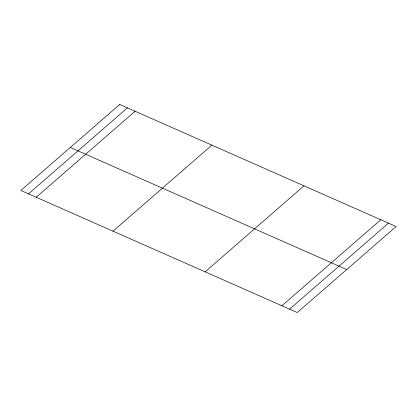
<?xml version="1.0" encoding="UTF-8"?>
<svg xmlns="http://www.w3.org/2000/svg" width="417" height="417" viewBox="0 0 417 417"><rect width="100%" height="100%" fill="white"/><g stroke="black" fill="none" stroke-linecap="round" stroke-linejoin="round"><path stroke-width="0.63" d="M28.528 193.863L127.409 107.857M36.206 197.251L135.087 111.245M112.991 231.159L211.872 145.152M205.128 271.848L304.009 185.841M281.913 305.755L380.794 219.749M289.591 309.143L388.472 223.137M70.291 147.467L346.709 269.533M119.731 104.464L20.85 190.47L297.269 312.536L396.15 226.53L119.731 104.464"/></g></svg>
